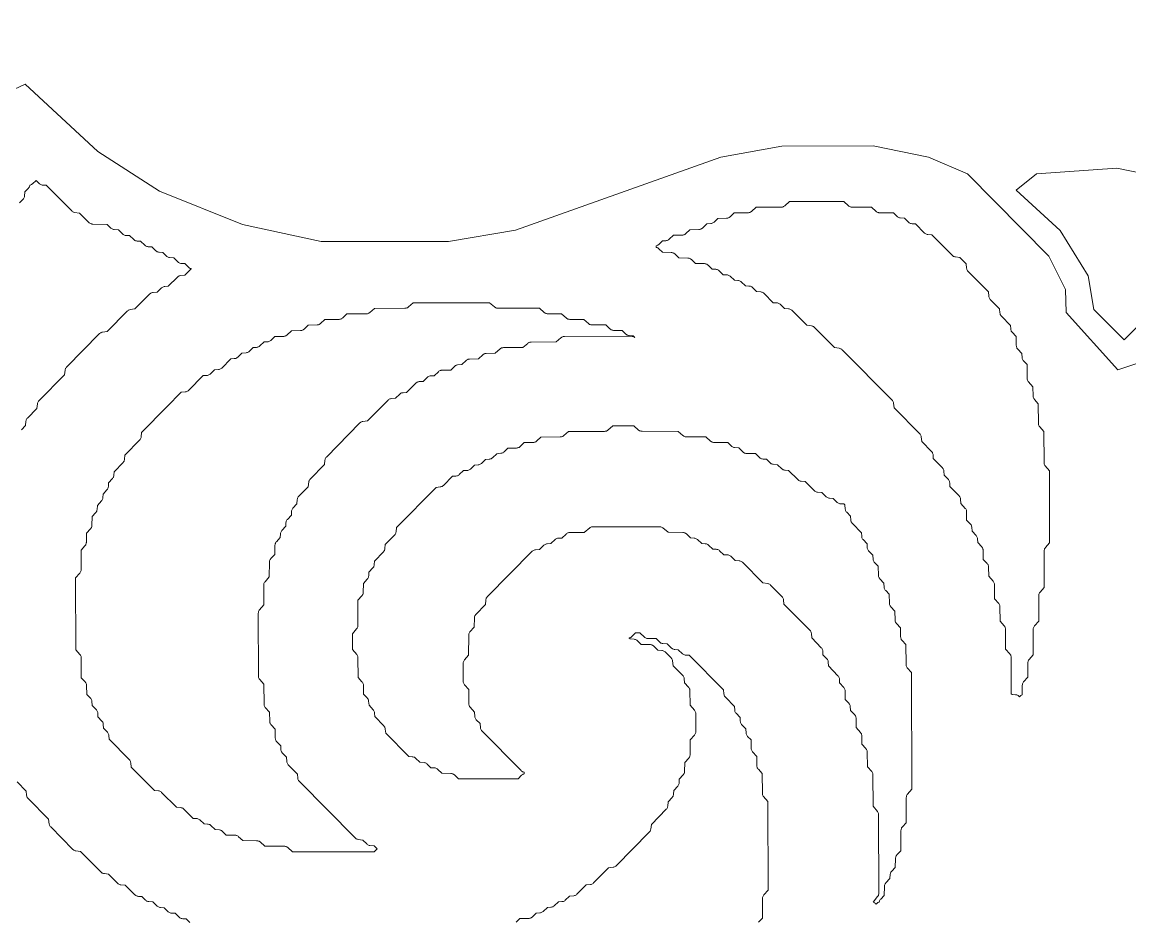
# Model space of a CAD drawing. Header units: inches. Extents: x 36 to 80.3, y 17.3 to 55.9.
# Drawn here: x 48.14 to 53.45, y 41.6 to 45.91 of the extents above; entities that cross this region are included whole.
import ezdxf

# ---------------------------------------------------------------- set-up
doc = ezdxf.new("R2010")
doc.units = ezdxf.units.IN
for name, color, linetype, lineweight in [('01_ORIGINAL_CAD', 7, 'CONTINUOUS', 20), ('02_APPROVED_PDF_OUTLINES', 7, 'CONTINUOUS', 15), ('04_APPROVED_PERIMETER', 7, 'CONTINUOUS', 15)]:
    doc.layers.add(name, color=color, linetype=linetype, lineweight=lineweight)

msp = doc.modelspace()

# ---------------------------------------------------------------- linework, layer by layer
at = {"layer": '01_ORIGINAL_CAD'}
msp.add_lwpolyline([(50.1404, 46.0145, -0.546754), (57.6505, 41.0455, 0.171391), (58.1845, 40.3509, 0.171391)], format="xyb", dxfattribs=at)
at = {"layer": '02_APPROVED_PDF_OUTLINES'}
for points in [[(48.1286, 45.0459), (48.146, 45.0637), (48.1482, 45.0664), (48.15, 45.0693), (48.1515, 45.0724), (48.1524, 45.0757), (48.153, 45.079), (48.1546, 45.0991), (48.1724, 45.1174), (48.1745, 45.1199), (48.1763, 45.1226), (48.1777, 45.1255), (48.1787, 45.1286), (48.1793, 45.1317), (48.1794, 45.1317), (48.1827, 45.1326), (48.1859, 45.134), (48.1888, 45.1358), (48.1915, 45.138), (48.2083, 45.154), (48.2251, 45.138), (48.2279, 45.1358), (48.2309, 45.1339), (48.2342, 45.1325), (48.2377, 45.1316), (48.2412, 45.1312), (48.2575, 45.1305), (48.3792, 45.0078), (48.3816, 45.0056), (48.3843, 45.0038), (48.3872, 45.0024), (48.3903, 45.0013), (48.3934, 45.0006), (48.4161, 44.9974), (48.4613, 44.9522), (48.4637, 44.9501), (48.4663, 44.9484), (48.4691, 44.9469), (48.472, 44.9459), (48.4751, 44.9452), (48.4782, 44.9449), (48.5501, 44.9427), (48.5676, 44.9254), (48.5702, 44.9231), (48.5731, 44.9212), (48.5763, 44.9198), (48.5796, 44.9188), (48.583, 44.9182), (48.603, 44.9164), (48.6238, 44.8968), (48.6265, 44.8945), (48.6296, 44.8927), (48.6329, 44.8913), (48.6363, 44.8904), (48.6399, 44.8899), (48.6566, 44.8892), (48.6769, 44.87), (48.6797, 44.8677), (48.6827, 44.8659), (48.686, 44.8645), (48.6895, 44.8636), (48.693, 44.8631), (48.7097, 44.8624), (48.73, 44.8432), (48.7328, 44.8409), (48.7359, 44.8391), (48.7391, 44.8377), (48.7426, 44.8368), (48.7461, 44.8363), (48.7629, 44.8356), (48.7832, 44.8164), (48.7859, 44.8141), (48.789, 44.8123), (48.7923, 44.8109), (48.7957, 44.81), (48.7993, 44.8095), (48.8157, 44.8088), (48.8333, 44.7914), (48.8359, 44.7891), (48.8388, 44.7872), (48.842, 44.7858), (48.8453, 44.7848), (48.8487, 44.7842), (48.8687, 44.7824), (48.8895, 44.7628), (48.8922, 44.7605), (48.8953, 44.7587), (48.8986, 44.7573), (48.902, 44.7564), (48.9056, 44.7559), (48.922, 44.7552), (48.9396, 44.7378), (48.942, 44.7356), (48.9448, 44.7338), (48.9477, 44.7324), (48.9508, 44.7313), (48.9522, 44.7311), (48.9522, 44.7307), (48.9216, 44.6997), (48.902, 44.6979), (48.8986, 44.6973), (48.8952, 44.6963), (48.8921, 44.6948), (48.8892, 44.6929), (48.8865, 44.6906), (48.8425, 44.6464), (48.8262, 44.6456), (48.8227, 44.6452), (48.8192, 44.6443), (48.8159, 44.6429), (48.8129, 44.641), (48.8101, 44.6388), (48.7894, 44.6191), (48.7695, 44.6173), (48.766, 44.6167), (48.7627, 44.6157), (48.7595, 44.6142), (48.7566, 44.6123), (48.7539, 44.61), (48.6825, 44.5379), (48.6598, 44.5346), (48.6566, 44.534), (48.6536, 44.5329), (48.6507, 44.5314), (48.648, 44.5296), (48.6456, 44.5274), (48.5499, 44.4304), (48.5273, 44.4272), (48.5241, 44.4265), (48.5211, 44.4254), (48.5182, 44.424), (48.5155, 44.4221), (48.5131, 44.42), (48.3541, 44.2588), (48.352, 44.2564), (48.3502, 44.2537), (48.3488, 44.2508), (48.3478, 44.2478), (48.3472, 44.2447), (48.344, 44.2217), (48.2217, 44.0977), (48.2196, 44.0953), (48.2178, 44.0926), (48.2164, 44.0897), (48.2154, 44.0867), (48.2147, 44.0835), (48.2116, 44.0605), (48.1669, 44.0148), (48.1646, 44.0122), (48.1628, 44.0092), (48.1613, 44.0061), (48.1603, 44.0028), (48.1598, 43.9994), (48.1581, 43.979), (48.1386, 43.958)], [(50.5106, 41.5987), (50.5279, 41.6159), (50.5705, 41.6169), (50.5736, 41.6171), (50.5766, 41.6178), (50.5795, 41.6188), (50.5822, 41.6201), (50.5848, 41.6218), (50.5872, 41.6238), (50.6074, 41.643), (50.6241, 41.6438), (50.6277, 41.6442), (50.6311, 41.6451), (50.6344, 41.6465), (50.6375, 41.6484), (50.6402, 41.6507), (50.6604, 41.6699), (50.6771, 41.6707), (50.6807, 41.6711), (50.6841, 41.672), (50.6874, 41.6734), (50.6905, 41.6753), (50.6932, 41.6775), (50.7135, 41.6968), (50.7302, 41.6975), (50.7337, 41.698), (50.7372, 41.6989), (50.7405, 41.7003), (50.7435, 41.7021), (50.7463, 41.7044), (50.767, 41.7241), (50.7869, 41.7259), (50.7904, 41.7265), (50.7937, 41.7275), (50.7969, 41.729), (50.7998, 41.7309), (50.8024, 41.7332), (50.8469, 41.7779), (50.8665, 41.7797), (50.8699, 41.7802), (50.8733, 41.7812), (50.8764, 41.7827), (50.8793, 41.7846), (50.882, 41.7869), (50.9534, 41.859), (50.9761, 41.8623), (50.9793, 41.863), (50.9823, 41.864), (50.9852, 41.8655), (50.9879, 41.8673), (50.9903, 41.8695), (51.1493, 42.0306), (51.1514, 42.0331), (51.1532, 42.0357), (51.1546, 42.0386), (51.1556, 42.0417), (51.1562, 42.0448), (51.1594, 42.0678), (51.2306, 42.1404), (51.2328, 42.143), (51.2347, 42.1459), (51.2361, 42.1491), (51.2371, 42.1524), (51.2377, 42.1558), (51.2394, 42.1762), (51.2589, 42.1972), (51.2611, 42.1999), (51.2629, 42.203), (51.2643, 42.2062), (51.2651, 42.2096), (51.2655, 42.2132), (51.2662, 42.2303), (51.2853, 42.2509), (51.2875, 42.2536), (51.2893, 42.2567), (51.2907, 42.2599), (51.2916, 42.2633), (51.292, 42.2669), (51.2927, 42.284), (51.3118, 42.3046), (51.3137, 42.3069), (51.3153, 42.3095), (51.3166, 42.3122), (51.3176, 42.3151), (51.3182, 42.3181), (51.3184, 42.3211), (51.3193, 42.3648), (51.3382, 42.3851), (51.3401, 42.3875), (51.3417, 42.3901), (51.343, 42.3928), (51.344, 42.3957), (51.3446, 42.3988), (51.3448, 42.4018), (51.3457, 42.4727), (51.3659, 42.4959), (51.368, 42.4988), (51.3697, 42.5019), (51.371, 42.5053), (51.3718, 42.5088), (51.372, 42.5123), (51.3718, 42.5987), (51.3716, 42.6022), (51.3708, 42.6057), (51.3695, 42.6091), (51.3678, 42.6122), (51.3657, 42.6151), (51.3454, 42.6383), (51.3442, 42.7092), (51.344, 42.7122), (51.3434, 42.7152), (51.3424, 42.7181), (51.3411, 42.7209), (51.3395, 42.7235), (51.3375, 42.7258), (51.3179, 42.7468), (51.3161, 42.7672), (51.3156, 42.7706), (51.3146, 42.7739), (51.3132, 42.777), (51.3113, 42.7799), (51.3091, 42.7825), (51.2641, 42.8282), (51.2609, 42.8512), (51.2602, 42.8544), (51.2592, 42.8575), (51.2577, 42.8604), (51.2559, 42.863), (51.2538, 42.8655), (51.2249, 42.8942), (51.2223, 42.8964), (51.2194, 42.8983), (51.2162, 42.8998), (51.2129, 42.9008), (51.2095, 42.9013), (51.1895, 42.9031), (51.1687, 42.9228), (51.1664, 42.9248), (51.1638, 42.9264), (51.161, 42.9278), (51.1581, 42.9288), (51.1551, 42.9294), (51.1521, 42.9296), (51.1094, 42.9305), (51.0921, 42.9478), (51.0894, 42.95), (51.0865, 42.9519), (51.0834, 42.9534), (51.0801, 42.9544), (51.0767, 42.9549), (51.0571, 42.9567), (51.0529, 42.9609), (51.0529, 42.9612), (51.0542, 42.9615), (51.0573, 42.9625), (51.0602, 42.964), (51.063, 42.9658), (51.0654, 42.9679), (51.0825, 42.985), (51.1032, 42.985), (51.126, 42.9647), (51.1284, 42.9629), (51.131, 42.9613), (51.1337, 42.9601), (51.1366, 42.9592), (51.1395, 42.9586), (51.1425, 42.9584), (51.1821, 42.9582), (51.1993, 42.9412), (51.2019, 42.9389), (51.2048, 42.937), (51.2079, 42.9356), (51.2112, 42.9346), (51.2147, 42.934), (51.2347, 42.9323), (51.2554, 42.9126), (51.2582, 42.9103), (51.2612, 42.9085), (51.2645, 42.9071), (51.268, 42.9062), (51.2715, 42.9058), (51.2883, 42.905), (51.3086, 42.8858), (51.3113, 42.8835), (51.3144, 42.8817), (51.3177, 42.8803), (51.3211, 42.8794), (51.3247, 42.879), (51.341, 42.8782), (51.5051, 42.7127), (51.5069, 42.6927), (51.5074, 42.6893), (51.5084, 42.686), (51.5099, 42.6829), (51.5117, 42.68), (51.514, 42.6774), (51.5579, 42.6327), (51.5587, 42.6159), (51.5591, 42.6124), (51.56, 42.609), (51.5614, 42.6057), (51.5632, 42.6027), (51.5654, 42.6), (51.5846, 42.5794), (51.5853, 42.5622), (51.5857, 42.5587), (51.5866, 42.5553), (51.588, 42.5521), (51.5898, 42.549), (51.592, 42.5463), (51.6116, 42.5253), (51.6134, 42.5049), (51.614, 42.5015), (51.6149, 42.4983), (51.6164, 42.4952), (51.6182, 42.4923), (51.6204, 42.4897), (51.6375, 42.4722), (51.6378, 42.4318), (51.6381, 42.4283), (51.6389, 42.4248), (51.6401, 42.4215), (51.6418, 42.4184), (51.644, 42.4155), (51.6643, 42.3923), (51.6654, 42.3481), (51.6656, 42.3451), (51.6662, 42.3421), (51.6672, 42.3393), (51.6685, 42.3365), (51.6701, 42.334), (51.6721, 42.3316), (51.6909, 42.3115), (51.6913, 42.2172), (51.6916, 42.2136), (51.6924, 42.2101), (51.6936, 42.2068), (51.6953, 42.2037), (51.6975, 42.2008), (51.7176, 42.1778), (51.7184, 41.7526), (51.6984, 41.7296), (51.6963, 41.7267), (51.6945, 41.7236), (51.6933, 41.7202), (51.6925, 41.7167), (51.6923, 41.7132), (51.6922, 41.6189), (51.6735, 41.5987)], [(48.1171, 42.2722), (48.1615, 42.2271), (48.1632, 42.2071), (48.1638, 42.2037), (48.1648, 42.2004), (48.1662, 42.1972), (48.1681, 42.1943), (48.1703, 42.1917), (48.2684, 42.0924), (48.2716, 42.0694), (48.2723, 42.0663), (48.2733, 42.0633), (48.2748, 42.0604), (48.2765, 42.0577), (48.2787, 42.0553), (48.385, 41.948), (48.3875, 41.9459), (48.3901, 41.9441), (48.393, 41.9426), (48.3961, 41.9415), (48.3992, 41.9409), (48.4219, 41.9376), (48.5203, 41.8388), (48.5229, 41.8365), (48.5258, 41.8346), (48.529, 41.8332), (48.5323, 41.8321), (48.5358, 41.8316), (48.5554, 41.8298), (48.6, 41.7852), (48.6027, 41.7829), (48.6056, 41.781), (48.6088, 41.7795), (48.6121, 41.7785), (48.6155, 41.778), (48.6353, 41.7762), (48.6826, 41.73), (48.6849, 41.728), (48.6874, 41.7263), (48.6901, 41.7249), (48.693, 41.7239), (48.696, 41.7232), (48.699, 41.7229), (48.7154, 41.7221), (48.733, 41.7047), (48.7356, 41.7024), (48.7385, 41.7005), (48.7417, 41.6991), (48.745, 41.6981), (48.7484, 41.6975), (48.7684, 41.6958), (48.7891, 41.6761), (48.7919, 41.6738), (48.795, 41.672), (48.7983, 41.6706), (48.8017, 41.6697), (48.8053, 41.6693), (48.822, 41.6685), (48.8423, 41.6493), (48.845, 41.647), (48.8481, 41.6452), (48.8514, 41.6438), (48.8548, 41.6429), (48.8584, 41.6425), (48.8751, 41.6417), (48.8954, 41.6225), (48.8982, 41.6202), (48.9012, 41.6184), (48.9045, 41.617), (48.908, 41.6161), (48.9115, 41.6157), (48.9279, 41.6149), (48.9456, 41.5975)]]:
    msp.add_lwpolyline(points, dxfattribs=at)
for points in [[(51.1821, 44.8401), (51.1834, 44.8404), (51.1865, 44.8414), (51.1894, 44.8429), (51.1921, 44.8447), (51.1946, 44.8468), (51.2121, 44.8643), (51.2285, 44.865), (51.232, 44.8655), (51.2355, 44.8664), (51.2388, 44.8678), (51.2418, 44.8696), (51.2446, 44.8719), (51.2646, 44.891), (51.3075, 44.8919), (51.3106, 44.8922), (51.3136, 44.8928), (51.3165, 44.8938), (51.3193, 44.8952), (51.3218, 44.8968), (51.3242, 44.8988), (51.3442, 44.9179), (51.3871, 44.9188), (51.3902, 44.9191), (51.3932, 44.9197), (51.3961, 44.9207), (51.3988, 44.9221), (51.4014, 44.9237), (51.4038, 44.9257), (51.4244, 44.9454), (51.4444, 44.9472), (51.4478, 44.9478), (51.4511, 44.9488), (51.4543, 44.9502), (51.4572, 44.9521), (51.4598, 44.9544), (51.4771, 44.9716), (51.5197, 44.9726), (51.5228, 44.9729), (51.5258, 44.9735), (51.5287, 44.9745), (51.5315, 44.9758), (51.534, 44.9775), (51.5364, 44.9795), (51.5562, 44.9983), (51.6225, 44.9987), (51.6256, 44.9988), (51.6285, 44.9994), (51.6314, 45.0003), (51.6341, 45.0016), (51.6367, 45.0031), (51.6391, 45.005), (51.6618, 45.0253), (51.7817, 45.0256), (51.7847, 45.0258), (51.7877, 45.0264), (51.7906, 45.0273), (51.7933, 45.0285), (51.7959, 45.0301), (51.7983, 45.0319), (51.821, 45.0522), (52.0814, 45.0524), (52.1042, 45.0322), (52.1066, 45.0303), (52.1092, 45.0287), (52.1119, 45.0275), (52.1148, 45.0266), (52.1178, 45.0261), (52.1208, 45.0259), (52.2142, 45.0257), (52.237, 45.0054), (52.2394, 45.0036), (52.242, 45.002), (52.2447, 45.0008), (52.2476, 44.9999), (52.2505, 44.9993), (52.2535, 44.9991), (52.3196, 44.9989), (52.3368, 44.9819), (52.3394, 44.9796), (52.3423, 44.9777), (52.3455, 44.9763), (52.3488, 44.9753), (52.3522, 44.9747), (52.3722, 44.973), (52.3929, 44.9533), (52.3957, 44.951), (52.3988, 44.9492), (52.4021, 44.9478), (52.4055, 44.9469), (52.4091, 44.9465), (52.4254, 44.9457), (52.4696, 44.9015), (52.4722, 44.8992), (52.4751, 44.8973), (52.4783, 44.8959), (52.4816, 44.8949), (52.4851, 44.8943), (52.5047, 44.8926), (52.6025, 44.7943), (52.6051, 44.792), (52.608, 44.7901), (52.6112, 44.7886), (52.6145, 44.7876), (52.618, 44.787), (52.6376, 44.7853), (52.6692, 44.7534), (52.671, 44.7334), (52.6715, 44.73), (52.6725, 44.7267), (52.674, 44.7236), (52.6758, 44.7207), (52.6781, 44.7181), (52.7756, 44.6193), (52.7774, 44.5993), (52.7779, 44.5959), (52.7789, 44.5926), (52.7804, 44.5895), (52.7822, 44.5866), (52.7845, 44.584), (52.8289, 44.5389), (52.8306, 44.5188), (52.8312, 44.5154), (52.8322, 44.5121), (52.8336, 44.509), (52.8355, 44.5061), (52.8377, 44.5035), (52.8817, 44.4588), (52.8824, 44.442), (52.8828, 44.4385), (52.8837, 44.4351), (52.8851, 44.4318), (52.8869, 44.4288), (52.8891, 44.4261), (52.9081, 44.4057), (52.9091, 44.3621), (52.9094, 44.359), (52.91, 44.3561), (52.911, 44.3532), (52.9123, 44.3505), (52.9139, 44.3479), (52.9158, 44.3456), (52.9354, 44.3246), (52.9372, 44.3042), (52.9377, 44.3008), (52.9387, 44.2975), (52.9402, 44.2944), (52.942, 44.2915), (52.9442, 44.2889), (52.9613, 44.2715), (52.9617, 44.2043), (52.9619, 44.2007), (52.9627, 44.1973), (52.964, 44.1939), (52.9657, 44.1908), (52.9678, 44.188), (52.9882, 44.1647), (52.9892, 44.1206), (52.9895, 44.1175), (52.9901, 44.1146), (52.991, 44.1117), (52.9924, 44.109), (52.994, 44.1064), (52.9959, 44.1041), (53.0147, 44.0839), (53.0151, 43.9896), (53.0154, 43.9861), (53.0162, 43.9826), (53.0175, 43.9792), (53.0192, 43.9761), (53.0213, 43.9733), (53.0415, 43.9502), (53.0421, 43.8018), (53.0423, 43.7982), (53.0431, 43.7947), (53.0444, 43.7914), (53.0461, 43.7883), (53.0482, 43.7854), (53.0684, 43.7624), (53.069, 43.4177), (53.049, 43.3947), (53.0468, 43.3918), (53.0451, 43.3887), (53.0439, 43.3853), (53.0431, 43.3818), (53.0429, 43.3782), (53.0429, 43.203), (53.0229, 43.1799), (53.0207, 43.1771), (53.019, 43.1739), (53.0177, 43.1706), (53.017, 43.1671), (53.0167, 43.1635), (53.0167, 43.0419), (52.9966, 43.0189), (52.9945, 43.016), (52.9928, 43.0129), (52.9915, 43.0095), (52.9907, 43.006), (52.9905, 43.0025), (52.9905, 42.8809), (52.9704, 42.8578), (52.9682, 42.8549), (52.9665, 42.8518), (52.9653, 42.8485), (52.9645, 42.845), (52.9642, 42.8414), (52.9641, 42.7735), (52.944, 42.7504), (52.9419, 42.7476), (52.9402, 42.7444), (52.9389, 42.7411), (52.9382, 42.7376), (52.9379, 42.7341), (52.9378, 42.6882), (52.9371, 42.688), (52.9339, 42.6866), (52.931, 42.6849), (52.9284, 42.6827), (52.9247, 42.6792), (52.9209, 42.6827), (52.9182, 42.6849), (52.9152, 42.6867), (52.9119, 42.6881), (52.9085, 42.689), (52.905, 42.6894), (52.8887, 42.6901), (52.885, 42.6939), (52.8844, 42.8682), (52.8841, 42.8718), (52.8833, 42.8753), (52.8821, 42.8786), (52.8803, 42.8818), (52.8782, 42.8846), (52.858, 42.9077), (52.8576, 43.0025), (52.8573, 43.006), (52.8565, 43.0095), (52.8553, 43.0128), (52.8535, 43.016), (52.8514, 43.0188), (52.8312, 43.0419), (52.8308, 43.1098), (52.8305, 43.1134), (52.8298, 43.1169), (52.8285, 43.1202), (52.8268, 43.1233), (52.8246, 43.1261), (52.8044, 43.1492), (52.8041, 43.2172), (52.8038, 43.2207), (52.803, 43.2242), (52.8018, 43.2275), (52.8, 43.2306), (52.7979, 43.2335), (52.7775, 43.2567), (52.7765, 43.3009), (52.7763, 43.3039), (52.7756, 43.3069), (52.7747, 43.3098), (52.7734, 43.3125), (52.7717, 43.315), (52.7698, 43.3174), (52.7508, 43.3377), (52.7498, 43.3814), (52.7496, 43.3844), (52.7489, 43.3874), (52.748, 43.3903), (52.7467, 43.393), (52.745, 43.3955), (52.7431, 43.3979), (52.7239, 43.4184), (52.7232, 43.4356), (52.7227, 43.4391), (52.7219, 43.4425), (52.7205, 43.4458), (52.7187, 43.4488), (52.7165, 43.4515), (52.6969, 43.4725), (52.6951, 43.4929), (52.6945, 43.4963), (52.6935, 43.4996), (52.6921, 43.5027), (52.6903, 43.5056), (52.6881, 43.5082), (52.671, 43.5257), (52.6707, 43.566), (52.6704, 43.5696), (52.6696, 43.573), (52.6684, 43.5764), (52.6666, 43.5795), (52.6645, 43.5823), (52.6436, 43.6062), (52.6417, 43.6271), (52.6412, 43.6305), (52.6402, 43.6338), (52.6387, 43.6369), (52.6369, 43.6398), (52.6346, 43.6424), (52.5907, 43.6871), (52.5899, 43.7039), (52.5895, 43.7074), (52.5886, 43.7108), (52.5873, 43.7141), (52.5854, 43.7171), (52.5832, 43.7198), (52.5636, 43.7408), (52.5618, 43.7612), (52.5613, 43.7646), (52.5603, 43.7679), (52.5589, 43.771), (52.557, 43.7739), (52.5547, 43.7765), (52.5108, 43.8212), (52.51, 43.838), (52.5097, 43.841), (52.509, 43.8439), (52.508, 43.8468), (52.5067, 43.8495), (52.505, 43.852), (52.5031, 43.8543), (52.4566, 43.9025), (52.4534, 43.9257), (52.4527, 43.9289), (52.4517, 43.9319), (52.4502, 43.9348), (52.4485, 43.9374), (52.4464, 43.9398), (52.3236, 44.0637), (52.3203, 44.0867), (52.3197, 44.0898), (52.3186, 44.0928), (52.3172, 44.0957), (52.3154, 44.0984), (52.3133, 44.1008), (52.074, 44.3422), (52.0715, 44.3443), (52.0689, 44.3461), (52.066, 44.3476), (52.0629, 44.3486), (52.0598, 44.3493), (52.0371, 44.3525), (51.941, 44.4494), (51.9386, 44.4516), (51.9359, 44.4534), (51.933, 44.4548), (51.93, 44.4559), (51.9268, 44.4566), (51.9041, 44.4598), (51.8324, 44.5318), (51.8298, 44.5341), (51.8268, 44.536), (51.8237, 44.5375), (51.8203, 44.5385), (51.8169, 44.539), (51.7969, 44.5408), (51.7761, 44.5605), (51.7734, 44.5628), (51.7703, 44.5646), (51.767, 44.566), (51.7636, 44.5669), (51.76, 44.5673), (51.7437, 44.568), (51.6995, 44.6122), (51.6969, 44.6145), (51.6939, 44.6164), (51.6908, 44.6179), (51.6874, 44.6189), (51.684, 44.6195), (51.664, 44.6212), (51.6433, 44.6409), (51.6405, 44.6432), (51.6374, 44.645), (51.6341, 44.6464), (51.6307, 44.6473), (51.6271, 44.6477), (51.6104, 44.6485), (51.5901, 44.6677), (51.5874, 44.67), (51.5843, 44.6718), (51.581, 44.6732), (51.5776, 44.6741), (51.574, 44.6745), (51.5573, 44.6753), (51.537, 44.6945), (51.5342, 44.6968), (51.5312, 44.6986), (51.5279, 44.7), (51.5244, 44.7009), (51.5209, 44.7013), (51.5041, 44.7021), (51.4838, 44.7213), (51.4811, 44.7236), (51.478, 44.7254), (51.4747, 44.7268), (51.4713, 44.7277), (51.4677, 44.7281), (51.451, 44.7289), (51.4307, 44.7481), (51.4283, 44.7501), (51.4258, 44.7518), (51.423, 44.7531), (51.4201, 44.7541), (51.4171, 44.7547), (51.414, 44.755), (51.3711, 44.7559), (51.351, 44.7749), (51.3487, 44.7769), (51.3461, 44.7785), (51.3433, 44.7799), (51.3404, 44.7809), (51.3374, 44.7815), (51.3343, 44.7817), (51.2914, 44.7827), (51.2713, 44.8017), (51.269, 44.8036), (51.2664, 44.8053), (51.2636, 44.8067), (51.2607, 44.8076), (51.2577, 44.8083), (51.2547, 44.8085), (51.212, 44.8094), (51.1947, 44.8267), (51.1922, 44.8288), (51.1895, 44.8306), (51.1865, 44.832), (51.1834, 44.8331), (51.1821, 44.8333)], [(49.8441, 41.9504), (49.8304, 41.9367), (49.438, 41.9364), (49.4152, 41.9567), (49.4128, 41.9585), (49.4103, 41.9601), (49.4075, 41.9613), (49.4046, 41.9622), (49.4017, 41.9628), (49.3987, 41.963), (49.3053, 41.9631), (49.2824, 41.9834), (49.2801, 41.9853), (49.2775, 41.9868), (49.2747, 41.9881), (49.2719, 41.989), (49.2689, 41.9895), (49.2659, 41.9897), (49.1995, 41.9899), (49.1796, 42.0087), (49.1773, 42.0107), (49.1747, 42.0124), (49.1719, 42.0137), (49.169, 42.0147), (49.166, 42.0153), (49.163, 42.0156), (49.1203, 42.0165), (49.103, 42.0337), (49.1003, 42.036), (49.0974, 42.0379), (49.0943, 42.0393), (49.091, 42.0403), (49.0876, 42.0409), (49.0676, 42.0426), (49.0468, 42.0623), (49.0441, 42.0646), (49.041, 42.0664), (49.0377, 42.0678), (49.0343, 42.0687), (49.0307, 42.0691), (49.014, 42.0699), (48.9937, 42.0891), (48.9909, 42.0914), (48.9879, 42.0932), (48.9846, 42.0946), (48.9811, 42.0955), (48.9776, 42.0959), (48.9612, 42.0967), (48.917, 42.1409), (48.9144, 42.1432), (48.9115, 42.1451), (48.9083, 42.1465), (48.905, 42.1475), (48.9016, 42.1481), (48.882, 42.1498), (48.8107, 42.2213), (48.8081, 42.2236), (48.8052, 42.2255), (48.802, 42.227), (48.7987, 42.228), (48.7952, 42.2285), (48.7757, 42.2303), (48.6642, 42.3426), (48.6625, 42.3626), (48.6619, 42.366), (48.6609, 42.3693), (48.6595, 42.3724), (48.6576, 42.3754), (48.6554, 42.378), (48.5582, 42.4763), (48.5575, 42.4931), (48.5571, 42.4966), (48.5562, 42.5), (48.5548, 42.5032), (48.553, 42.5063), (48.5508, 42.509), (48.5316, 42.5296), (48.5308, 42.5467), (48.5304, 42.5502), (48.5295, 42.5536), (48.5282, 42.5569), (48.5264, 42.5599), (48.5241, 42.5627), (48.505, 42.5832), (48.5042, 42.6004), (48.5038, 42.6039), (48.5029, 42.6073), (48.5015, 42.6106), (48.4997, 42.6136), (48.4975, 42.6163), (48.4779, 42.6373), (48.4761, 42.6577), (48.4756, 42.6611), (48.4746, 42.6644), (48.4731, 42.6675), (48.4713, 42.6704), (48.4691, 42.673), (48.4519, 42.6906), (48.4509, 42.734), (48.4506, 42.737), (48.45, 42.74), (48.449, 42.7429), (48.4477, 42.7456), (48.4461, 42.7482), (48.4441, 42.7505), (48.4254, 42.7706), (48.4249, 42.8649), (48.4246, 42.8685), (48.4239, 42.872), (48.4226, 42.8753), (48.4209, 42.8784), (48.4187, 42.8813), (48.3986, 42.9043), (48.3979, 43.249), (48.418, 43.272), (48.4201, 43.2749), (48.4218, 43.278), (48.4231, 43.2814), (48.4239, 43.2849), (48.4241, 43.2884), (48.4242, 43.3827), (48.4429, 43.4029), (48.4448, 43.4052), (48.4464, 43.4078), (48.4477, 43.4105), (48.4487, 43.4134), (48.4493, 43.4164), (48.4496, 43.4194), (48.4504, 43.4631), (48.4693, 43.4834), (48.4712, 43.4857), (48.4728, 43.4883), (48.4741, 43.491), (48.4751, 43.4939), (48.4757, 43.4969), (48.4759, 43.4999), (48.4768, 43.5433), (48.4939, 43.561), (48.4961, 43.5636), (48.498, 43.5665), (48.4994, 43.5696), (48.5004, 43.5729), (48.5009, 43.5763), (48.5026, 43.5966), (48.5221, 43.6176), (48.5243, 43.6204), (48.5261, 43.6234), (48.5275, 43.6267), (48.5284, 43.6301), (48.5288, 43.6336), (48.5295, 43.6508), (48.5485, 43.6713), (48.5508, 43.6741), (48.5526, 43.6771), (48.5539, 43.6804), (48.5548, 43.6838), (48.5552, 43.6873), (48.5559, 43.7045), (48.575, 43.725), (48.5772, 43.7278), (48.579, 43.7308), (48.5804, 43.7341), (48.5813, 43.7375), (48.5816, 43.741), (48.5823, 43.7578), (48.6261, 43.8025), (48.6283, 43.8052), (48.6302, 43.8081), (48.6316, 43.8112), (48.6326, 43.8145), (48.6332, 43.8179), (48.6348, 43.8379), (48.7055, 43.9099), (48.7078, 43.9126), (48.7096, 43.9155), (48.7111, 43.9186), (48.7121, 43.9219), (48.7126, 43.9253), (48.7143, 43.9453), (48.836, 44.0688), (48.9047, 44.1384), (48.9242, 44.1401), (48.9277, 44.1407), (48.931, 44.1417), (48.9342, 44.1432), (48.9371, 44.1451), (48.9397, 44.1474), (49.0102, 44.2185), (49.0265, 44.2192), (49.0301, 44.2197), (49.0335, 44.2206), (49.0368, 44.222), (49.0399, 44.2238), (49.0426, 44.2261), (49.0633, 44.2458), (49.0833, 44.2476), (49.0867, 44.2482), (49.0901, 44.2492), (49.0932, 44.2507), (49.0962, 44.2526), (49.0988, 44.2549), (49.1428, 44.2991), (49.1591, 44.2999), (49.1627, 44.3003), (49.1661, 44.3012), (49.1694, 44.3026), (49.1725, 44.3045), (49.1752, 44.3067), (49.1959, 44.3264), (49.2159, 44.3282), (49.2193, 44.3288), (49.2226, 44.3298), (49.2257, 44.3313), (49.2286, 44.3331), (49.2313, 44.3354), (49.2488, 44.3529), (49.2652, 44.3536), (49.2687, 44.354), (49.2722, 44.355), (49.2755, 44.3564), (49.2785, 44.3582), (49.2813, 44.3605), (49.3015, 44.3797), (49.3182, 44.3805), (49.3218, 44.3809), (49.3252, 44.3818), (49.3285, 44.3832), (49.3316, 44.3851), (49.3343, 44.3874), (49.3541, 44.4062), (49.394, 44.4065), (49.397, 44.4067), (49.3999, 44.4073), (49.4028, 44.4082), (49.4055, 44.4094), (49.4081, 44.411), (49.4105, 44.4128), (49.4334, 44.4333), (49.4768, 44.4343), (49.4799, 44.4345), (49.4829, 44.4352), (49.4858, 44.4362), (49.4886, 44.4375), (49.4911, 44.4392), (49.4935, 44.4412), (49.5135, 44.4602), (49.5564, 44.4612), (49.5595, 44.4614), (49.5625, 44.4621), (49.5654, 44.4631), (49.5681, 44.4644), (49.5707, 44.4661), (49.5731, 44.4681), (49.593, 44.487), (49.6623, 44.4881), (49.6654, 44.4883), (49.6685, 44.489), (49.6714, 44.4899), (49.6742, 44.4913), (49.6768, 44.493), (49.6792, 44.495), (49.699, 44.5138), (49.7919, 44.5142), (49.7949, 44.5144), (49.7979, 44.5149), (49.8007, 44.5158), (49.8035, 44.5171), (49.8061, 44.5186), (49.8084, 44.5205), (49.8312, 44.5408), (49.9776, 44.5411), (49.9806, 44.5413), (49.9836, 44.5419), (49.9865, 44.5428), (49.9892, 44.544), (49.9918, 44.5456), (49.9942, 44.5475), (50.0169, 44.5677), (50.3835, 44.568), (50.4063, 44.5478), (50.4087, 44.5459), (50.4113, 44.5443), (50.414, 44.5431), (50.4169, 44.5422), (50.4199, 44.5417), (50.4229, 44.5415), (50.6225, 44.5413), (50.6453, 44.5211), (50.6476, 44.5192), (50.6502, 44.5177), (50.653, 44.5165), (50.6558, 44.5156), (50.6588, 44.515), (50.6618, 44.5148), (50.7287, 44.5146), (50.7515, 44.4943), (50.7539, 44.4925), (50.7564, 44.4909), (50.7592, 44.4897), (50.7621, 44.4888), (50.765, 44.4882), (50.768, 44.4881), (50.8349, 44.4878), (50.8577, 44.4676), (50.8601, 44.4657), (50.8627, 44.4642), (50.8654, 44.4629), (50.8683, 44.462), (50.8712, 44.4615), (50.8742, 44.4613), (50.9406, 44.4611), (50.9605, 44.4422), (50.9629, 44.4403), (50.9655, 44.4386), (50.9682, 44.4373), (50.9711, 44.4363), (50.9741, 44.4357), (50.9772, 44.4354), (51.0198, 44.4345), (51.0372, 44.4173), (51.0398, 44.415), (51.0427, 44.4131), (51.0459, 44.4117), (51.0492, 44.4107), (51.0526, 44.4101), (51.0723, 44.4084), (51.0803, 44.4004), (51.0786, 44.4017), (51.0758, 44.4036), (51.0729, 44.405), (51.0698, 44.4061), (51.0666, 44.4067), (51.0633, 44.4069), (50.7418, 44.4064), (50.7388, 44.4062), (50.7358, 44.4057), (50.7329, 44.4048), (50.7302, 44.4035), (50.7276, 44.4019), (50.7252, 44.4001), (50.7025, 44.3798), (50.5825, 44.3794), (50.5795, 44.3793), (50.5766, 44.3787), (50.5737, 44.3778), (50.5709, 44.3765), (50.5684, 44.375), (50.566, 44.3731), (50.5432, 44.3528), (50.4499, 44.3525), (50.4468, 44.3523), (50.4439, 44.3518), (50.441, 44.3509), (50.4383, 44.3496), (50.4357, 44.348), (50.4333, 44.3462), (50.4104, 44.3257), (50.367, 44.3247), (50.3639, 44.3245), (50.3609, 44.3238), (50.358, 44.3228), (50.3552, 44.3215), (50.3526, 44.3198), (50.3503, 44.3178), (50.3303, 44.2988), (50.2874, 44.2978), (50.2843, 44.2976), (50.2813, 44.2969), (50.2784, 44.2959), (50.2756, 44.2946), (50.2731, 44.2929), (50.2707, 44.2909), (50.25, 44.2713), (50.2301, 44.2694), (50.2266, 44.2689), (50.2233, 44.2679), (50.2202, 44.2664), (50.2173, 44.2645), (50.2147, 44.2623), (50.1974, 44.245), (50.1548, 44.2441), (50.1517, 44.2438), (50.1487, 44.2432), (50.1458, 44.2422), (50.143, 44.2408), (50.1404, 44.2391), (50.1381, 44.2372), (50.1179, 44.2179), (50.1012, 44.2172), (50.0976, 44.2167), (50.0942, 44.2158), (50.0909, 44.2144), (50.0878, 44.2126), (50.085, 44.2103), (50.0648, 44.191), (50.0481, 44.1903), (50.0451, 44.19), (50.0421, 44.1893), (50.0393, 44.1882), (50.0366, 44.1868), (50.034, 44.1851), (50.0317, 44.1831), (49.9851, 44.1373), (49.9686, 44.1365), (49.965, 44.1361), (49.9616, 44.1352), (49.9583, 44.1338), (49.9552, 44.1319), (49.9525, 44.1297), (49.9318, 44.11), (49.9118, 44.1082), (49.9084, 44.1076), (49.905, 44.1066), (49.9019, 44.1051), (49.8989, 44.1032), (49.8963, 44.1009), (49.7984, 44.0019), (49.7757, 43.9987), (49.7725, 43.998), (49.7695, 43.9969), (49.7666, 43.9954), (49.7639, 43.9936), (49.7615, 43.9915), (49.6007, 43.828), (49.5984, 43.8254), (49.5965, 43.8225), (49.5951, 43.8193), (49.5941, 43.816), (49.5936, 43.8126), (49.5919, 43.7926), (49.5231, 43.7229), (49.521, 43.7205), (49.5192, 43.7178), (49.5178, 43.7149), (49.5168, 43.7119), (49.5161, 43.7087), (49.513, 43.6857), (49.4682, 43.64), (49.466, 43.6374), (49.4642, 43.6345), (49.4627, 43.6313), (49.4617, 43.628), (49.4612, 43.6246), (49.4595, 43.6042), (49.44, 43.5832), (49.4378, 43.5805), (49.436, 43.5774), (49.4346, 43.5742), (49.4337, 43.5708), (49.4333, 43.5672), (49.4326, 43.5501), (49.4135, 43.5295), (49.4113, 43.5268), (49.4095, 43.5237), (49.4082, 43.5205), (49.4073, 43.5171), (49.4069, 43.5135), (49.4062, 43.4964), (49.3871, 43.4758), (49.3849, 43.4731), (49.3831, 43.47), (49.3817, 43.4668), (49.3808, 43.4634), (49.3804, 43.4598), (49.3797, 43.4427), (49.3607, 43.4221), (49.3587, 43.4198), (49.3571, 43.4172), (49.3558, 43.4145), (49.3548, 43.4116), (49.3542, 43.4086), (49.354, 43.4056), (49.3531, 43.3619), (49.3343, 43.3416), (49.3323, 43.3392), (49.3307, 43.3366), (49.3294, 43.3339), (49.3284, 43.331), (49.3278, 43.3279), (49.3276, 43.3249), (49.3267, 43.254), (49.3066, 43.2308), (49.3044, 43.228), (49.3027, 43.2248), (49.3014, 43.2215), (49.3007, 43.218), (49.3004, 43.2144), (49.3003, 43.1197), (49.2803, 43.0966), (49.2781, 43.0937), (49.2764, 43.0906), (49.2751, 43.0872), (49.2744, 43.0837), (49.2741, 43.0801), (49.2747, 42.7791), (49.275, 42.7755), (49.2757, 42.772), (49.277, 42.7687), (49.2787, 42.7655), (49.2809, 42.7627), (49.3011, 42.7396), (49.3015, 42.6448), (49.3018, 42.6413), (49.3025, 42.6378), (49.3038, 42.6345), (49.3055, 42.6313), (49.3077, 42.6285), (49.328, 42.6052), (49.329, 42.5611), (49.3293, 42.5581), (49.3299, 42.5551), (49.3309, 42.5522), (49.3322, 42.5495), (49.3338, 42.5469), (49.3358, 42.5446), (49.3547, 42.5243), (49.3557, 42.4806), (49.356, 42.4776), (49.3566, 42.4746), (49.3576, 42.4717), (49.3589, 42.469), (49.3605, 42.4664), (49.3625, 42.4641), (49.3816, 42.4436), (49.3824, 42.4264), (49.3828, 42.4229), (49.3837, 42.4195), (49.3851, 42.4162), (49.3869, 42.4132), (49.3891, 42.4104), (49.4087, 42.3894), (49.4105, 42.3691), (49.411, 42.3657), (49.412, 42.3624), (49.4135, 42.3592), (49.4153, 42.3563), (49.4176, 42.3537), (49.462, 42.3086), (49.4637, 42.2886), (49.4643, 42.2852), (49.4653, 42.2819), (49.4667, 42.2787), (49.4686, 42.2758), (49.4709, 42.2732), (49.7387, 42.0027), (49.7411, 42.0006), (49.7438, 41.9988), (49.7467, 41.9973), (49.7497, 41.9962), (49.7529, 41.9956), (49.7757, 41.9923), (49.7943, 41.9739), (49.7969, 41.9716), (49.7998, 41.9697), (49.8029, 41.9683), (49.8062, 41.9673), (49.8097, 41.9667), (49.8293, 41.965)], [(50.5494, 42.3099), (50.5481, 42.3096), (50.545, 42.3086), (50.5421, 42.3071), (50.5394, 42.3053), (50.5369, 42.3032), (50.5199, 42.2862), (50.2341, 42.286), (50.2143, 42.3048), (50.212, 42.3067), (50.2094, 42.3084), (50.2066, 42.3097), (50.2037, 42.3107), (50.2007, 42.3113), (50.1976, 42.3116), (50.1547, 42.3125), (50.1346, 42.3315), (50.1319, 42.3338), (50.1288, 42.3356), (50.1255, 42.337), (50.1221, 42.338), (50.1185, 42.3384), (50.1021, 42.3391), (50.0845, 42.3565), (50.0819, 42.3588), (50.079, 42.3607), (50.0758, 42.3621), (50.0725, 42.3631), (50.0691, 42.3637), (50.0491, 42.3655), (50.0283, 42.3851), (50.0256, 42.3874), (50.0225, 42.3892), (50.0192, 42.3906), (50.0158, 42.3916), (50.0122, 42.392), (49.9959, 42.3927), (49.885, 42.5046), (49.8832, 42.5246), (49.8827, 42.528), (49.8817, 42.5313), (49.8802, 42.5344), (49.8784, 42.5373), (49.8761, 42.5399), (49.8322, 42.5846), (49.8314, 42.6014), (49.831, 42.6049), (49.8301, 42.6083), (49.8287, 42.6116), (49.8269, 42.6146), (49.8247, 42.6173), (49.8051, 42.6383), (49.8033, 42.6587), (49.8028, 42.6621), (49.8018, 42.6654), (49.8004, 42.6685), (49.7985, 42.6714), (49.7963, 42.674), (49.7791, 42.6916), (49.7781, 42.735), (49.7778, 42.738), (49.7772, 42.741), (49.7762, 42.7439), (49.7749, 42.7466), (49.7733, 42.7491), (49.7714, 42.7515), (49.7526, 42.7716), (49.7521, 42.8659), (49.7519, 42.8695), (49.7511, 42.873), (49.7498, 42.8763), (49.7481, 42.8794), (49.7459, 42.8823), (49.7258, 42.9053), (49.7257, 42.9816), (49.7457, 43.0046), (49.7478, 43.0075), (49.7496, 43.0106), (49.7508, 43.014), (49.7516, 43.0175), (49.7518, 43.021), (49.7519, 43.1422), (49.7706, 43.1623), (49.7725, 43.1646), (49.7741, 43.1672), (49.7754, 43.1699), (49.7764, 43.1728), (49.777, 43.1758), (49.7772, 43.1788), (49.7781, 43.2225), (49.7969, 43.2428), (49.7992, 43.2456), (49.801, 43.2486), (49.8023, 43.2519), (49.8032, 43.2553), (49.8036, 43.2588), (49.8043, 43.276), (49.8234, 43.2965), (49.8256, 43.2993), (49.8274, 43.3023), (49.8288, 43.3056), (49.8297, 43.309), (49.83, 43.3125), (49.8307, 43.3293), (49.8745, 43.374), (49.8767, 43.3767), (49.8786, 43.3796), (49.88, 43.3827), (49.881, 43.386), (49.8816, 43.3894), (49.8832, 43.4094), (49.9274, 43.4546), (49.9297, 43.4572), (49.9315, 43.4601), (49.933, 43.4633), (49.934, 43.4666), (49.9345, 43.47), (49.9362, 43.4899), (50.1266, 43.683), (50.1461, 43.6848), (50.1496, 43.6853), (50.1529, 43.6863), (50.1561, 43.6878), (50.159, 43.6897), (50.1616, 43.692), (50.2056, 43.7363), (50.2219, 43.737), (50.2255, 43.7374), (50.229, 43.7383), (50.2322, 43.7398), (50.2353, 43.7416), (50.2381, 43.7439), (50.2583, 43.7631), (50.275, 43.7639), (50.2785, 43.7643), (50.282, 43.7652), (50.2853, 43.7666), (50.2883, 43.7685), (50.2911, 43.7708), (50.3113, 43.79), (50.328, 43.7908), (50.3316, 43.7912), (50.335, 43.7921), (50.3383, 43.7935), (50.3414, 43.7954), (50.3441, 43.7976), (50.3643, 43.8169), (50.3811, 43.8177), (50.3846, 43.8181), (50.3881, 43.819), (50.3914, 43.8204), (50.3944, 43.8222), (50.3972, 43.8245), (50.4178, 43.8442), (50.4378, 43.846), (50.4412, 43.8466), (50.4446, 43.8476), (50.4477, 43.849), (50.4506, 43.8509), (50.4532, 43.8532), (50.4705, 43.8704), (50.5131, 43.8714), (50.5162, 43.8717), (50.5192, 43.8723), (50.5221, 43.8733), (50.5249, 43.8746), (50.5274, 43.8763), (50.5298, 43.8783), (50.5498, 43.8973), (50.5927, 43.8983), (50.5958, 43.8986), (50.5988, 43.8992), (50.6017, 43.9002), (50.6044, 43.9015), (50.607, 43.9032), (50.6094, 43.9052), (50.6292, 43.924), (50.7221, 43.9244), (50.7251, 43.9246), (50.728, 43.9251), (50.7309, 43.926), (50.7337, 43.9273), (50.7362, 43.9288), (50.7386, 43.9307), (50.7613, 43.951), (50.9343, 43.9514), (50.9373, 43.9516), (50.9403, 43.9521), (50.9432, 43.953), (50.946, 43.9543), (50.9485, 43.9558), (50.9509, 43.9577), (50.9736, 43.978), (51.0748, 43.978), (51.0976, 43.9578), (51.1, 43.9559), (51.1026, 43.9544), (51.1053, 43.9531), (51.1082, 43.9522), (51.1112, 43.9517), (51.1142, 43.9515), (51.2872, 43.9514), (51.31, 43.9311), (51.3124, 43.9293), (51.315, 43.9277), (51.3177, 43.9265), (51.3206, 43.9256), (51.3235, 43.925), (51.3265, 43.9248), (51.42, 43.9246), (51.4428, 43.9044), (51.4451, 43.9025), (51.4477, 43.901), (51.4505, 43.8997), (51.4533, 43.8988), (51.4563, 43.8983), (51.4593, 43.8981), (51.5254, 43.8979), (51.5426, 43.8808), (51.5452, 43.8786), (51.5481, 43.8767), (51.5512, 43.8752), (51.5545, 43.8742), (51.558, 43.8737), (51.578, 43.8719), (51.5987, 43.8522), (51.6011, 43.8503), (51.6036, 43.8486), (51.6064, 43.8473), (51.6093, 43.8463), (51.6123, 43.8456), (51.6154, 43.8454), (51.6583, 43.8445), (51.6784, 43.8255), (51.6812, 43.8232), (51.6842, 43.8213), (51.6875, 43.82), (51.691, 43.819), (51.6945, 43.8186), (51.7109, 43.8179), (51.7285, 43.8005), (51.7311, 43.7982), (51.7341, 43.7963), (51.7372, 43.7949), (51.7405, 43.7938), (51.7439, 43.7933), (51.7639, 43.7915), (51.7847, 43.7719), (51.7874, 43.7696), (51.7905, 43.7677), (51.7938, 43.7664), (51.7972, 43.7654), (51.8008, 43.765), (51.8171, 43.7643), (51.8613, 43.7201), (51.8639, 43.7178), (51.8669, 43.7159), (51.87, 43.7145), (51.8734, 43.7134), (51.8768, 43.7129), (51.8964, 43.7111), (51.9411, 43.6665), (51.9437, 43.6642), (51.9466, 43.6623), (51.9498, 43.6608), (51.9531, 43.6598), (51.9565, 43.6593), (51.9765, 43.6575), (51.9973, 43.6378), (52, 43.6356), (52.0031, 43.6337), (52.0064, 43.6323), (52.0098, 43.6314), (52.0134, 43.631), (52.0301, 43.6303), (52.0504, 43.611), (52.0532, 43.6088), (52.0562, 43.6069), (52.0595, 43.6055), (52.063, 43.6046), (52.0665, 43.6042), (52.0828, 43.6035), (52.0874, 43.5988), (52.0892, 43.5789), (52.0897, 43.5755), (52.0907, 43.5722), (52.0921, 43.5691), (52.094, 43.5662), (52.0962, 43.5636), (52.1141, 43.5453), (52.1158, 43.5252), (52.1164, 43.5218), (52.1174, 43.5185), (52.1188, 43.5154), (52.1207, 43.5125), (52.1229, 43.5099), (52.1669, 43.4652), (52.1676, 43.4484), (52.168, 43.4449), (52.1689, 43.4415), (52.1703, 43.4382), (52.1721, 43.4352), (52.1743, 43.4324), (52.1935, 43.4119), (52.1943, 43.3947), (52.1947, 43.3912), (52.1956, 43.3878), (52.1969, 43.3846), (52.1988, 43.3815), (52.201, 43.3788), (52.2206, 43.3578), (52.2224, 43.3374), (52.2229, 43.334), (52.2239, 43.3308), (52.2253, 43.3277), (52.2271, 43.3248), (52.2294, 43.3222), (52.2466, 43.3045), (52.2476, 43.2611), (52.2478, 43.2581), (52.2485, 43.2551), (52.2494, 43.2523), (52.2508, 43.2495), (52.2524, 43.247), (52.2543, 43.2446), (52.2739, 43.2236), (52.2757, 43.2033), (52.2762, 43.1999), (52.2772, 43.1966), (52.2787, 43.1935), (52.2805, 43.1906), (52.2827, 43.188), (52.2999, 43.1703), (52.3009, 43.127), (52.3012, 43.1239), (52.3018, 43.121), (52.3028, 43.1181), (52.3041, 43.1154), (52.3057, 43.1128), (52.3077, 43.1105), (52.3266, 43.0901), (52.3276, 43.0465), (52.3279, 43.0434), (52.3285, 43.0405), (52.3295, 43.0376), (52.3308, 43.0349), (52.3324, 43.0323), (52.3344, 43.03), (52.3533, 43.0096), (52.3543, 42.966), (52.3546, 42.9629), (52.3552, 42.96), (52.3562, 42.9571), (52.3575, 42.9544), (52.3591, 42.9518), (52.3611, 42.9495), (52.3798, 42.9293), (52.3803, 42.835), (52.3806, 42.8315), (52.3813, 42.828), (52.3826, 42.8246), (52.3843, 42.8215), (52.3865, 42.8187), (52.4066, 42.7957), (52.4077, 42.2362), (52.3876, 42.2132), (52.3855, 42.2103), (52.3838, 42.2072), (52.3825, 42.2039), (52.3818, 42.2004), (52.3815, 42.1968), (52.3815, 42.0757), (52.3628, 42.0555), (52.3608, 42.0532), (52.3592, 42.0506), (52.3579, 42.0478), (52.3569, 42.0448), (52.3563, 42.0418), (52.3561, 42.0387), (52.3553, 41.9415), (52.3365, 41.9213), (52.3346, 41.919), (52.3329, 41.9164), (52.3316, 41.9137), (52.3307, 41.9108), (52.3301, 41.9078), (52.3298, 41.9048), (52.329, 41.8614), (52.3118, 41.8438), (52.3096, 41.8411), (52.3078, 41.8382), (52.3064, 41.8351), (52.3054, 41.8318), (52.3049, 41.8285), (52.3032, 41.8081), (52.2837, 41.7871), (52.2817, 41.7847), (52.2801, 41.7822), (52.2788, 41.7794), (52.2778, 41.7766), (52.2772, 41.7736), (52.277, 41.7706), (52.2761, 41.7272), (52.259, 41.7095), (52.2569, 41.7071), (52.2551, 41.7043), (52.2537, 41.7014), (52.2527, 41.6983), (52.2522, 41.6953), (52.2521, 41.6953), (52.2488, 41.6944), (52.2457, 41.693), (52.2428, 41.6913), (52.2401, 41.6891), (52.2364, 41.6856), (52.2327, 41.6891), (52.23, 41.6913), (52.2271, 41.693), (52.224, 41.6944), (52.2233, 41.6946), (52.2233, 41.6957), (52.2442, 41.7219), (52.2462, 41.7246), (52.2477, 41.7277), (52.2488, 41.7309), (52.2495, 41.7342), (52.2497, 41.7375), (52.249, 42.1133), (52.2488, 42.1167), (52.2481, 42.12), (52.247, 42.1232), (52.2454, 42.1262), (52.2435, 42.129), (52.2224, 42.1551), (52.2218, 42.3041), (52.2216, 42.3077), (52.2208, 42.3112), (52.2195, 42.3145), (52.2178, 42.3176), (52.2156, 42.3205), (52.1954, 42.3437), (52.1942, 42.4146), (52.194, 42.4176), (52.1934, 42.4206), (52.1924, 42.4235), (52.1911, 42.4263), (52.1895, 42.4289), (52.1875, 42.4312), (52.1687, 42.4514), (52.1684, 42.4921), (52.1681, 42.4956), (52.1673, 42.4991), (52.1661, 42.5024), (52.1643, 42.5055), (52.1622, 42.5083), (52.1418, 42.5316), (52.1408, 42.5757), (52.1406, 42.5788), (52.14, 42.5817), (52.139, 42.5846), (52.1377, 42.5873), (52.136, 42.5899), (52.1341, 42.5922), (52.1145, 42.6132), (52.1127, 42.6336), (52.1122, 42.637), (52.1112, 42.6402), (52.1098, 42.6434), (52.1079, 42.6462), (52.1057, 42.6489), (52.0886, 42.6664), (52.0883, 42.7067), (52.0881, 42.7103), (52.0873, 42.7137), (52.086, 42.717), (52.0843, 42.7202), (52.0822, 42.723), (52.0616, 42.7465), (52.0608, 42.7641), (52.0605, 42.7671), (52.0598, 42.77), (52.0588, 42.7728), (52.0575, 42.7755), (52.0558, 42.778), (52.0539, 42.7803), (52.0083, 42.8276), (52.0076, 42.8446), (52.0072, 42.8481), (52.0063, 42.8515), (52.0049, 42.8547), (52.0031, 42.8578), (52.0009, 42.8605), (51.9817, 42.8811), (51.9809, 42.8982), (51.9806, 42.9012), (51.9799, 42.9041), (51.9789, 42.907), (51.9776, 42.9097), (51.9759, 42.9122), (51.974, 42.9145), (51.928, 42.9622), (51.9262, 42.9824), (51.9257, 42.9858), (51.9247, 42.9891), (51.9233, 42.9922), (51.9214, 42.9951), (51.9191, 42.9978), (51.795, 43.1233), (51.7932, 43.1433), (51.7927, 43.1467), (51.7917, 43.15), (51.7902, 43.1531), (51.7884, 43.156), (51.7861, 43.1587), (51.7311, 43.2146), (51.7287, 43.2167), (51.726, 43.2186), (51.7231, 43.22), (51.72, 43.2211), (51.7168, 43.2218), (51.6941, 43.225), (51.5958, 43.3238), (51.5932, 43.3261), (51.5902, 43.328), (51.5871, 43.3295), (51.5837, 43.3305), (51.5803, 43.3311), (51.5603, 43.3328), (51.5395, 43.3525), (51.5368, 43.3548), (51.5337, 43.3566), (51.5304, 43.358), (51.527, 43.3589), (51.5234, 43.3593), (51.5067, 43.3601), (51.4864, 43.3793), (51.4836, 43.3816), (51.4806, 43.3834), (51.4773, 43.3848), (51.4738, 43.3857), (51.4703, 43.3861), (51.4535, 43.3869), (51.4332, 43.4061), (51.4305, 43.4084), (51.4274, 43.4102), (51.4241, 43.4116), (51.4207, 43.4125), (51.4171, 43.4129), (51.4004, 43.4137), (51.3801, 43.4329), (51.3773, 43.4352), (51.3743, 43.437), (51.371, 43.4384), (51.3675, 43.4393), (51.364, 43.4397), (51.3473, 43.4405), (51.327, 43.4597), (51.3246, 43.4617), (51.322, 43.4634), (51.3192, 43.4647), (51.3162, 43.4657), (51.3132, 43.4663), (51.3101, 43.4666), (51.2397, 43.4675), (51.2136, 43.4888), (51.2108, 43.4908), (51.2077, 43.4924), (51.2045, 43.4935), (51.2012, 43.4942), (51.1977, 43.4945), (50.8792, 43.4942), (50.8758, 43.494), (50.8724, 43.4933), (50.8692, 43.4921), (50.8662, 43.4906), (50.8634, 43.4886), (50.8374, 43.4672), (50.7669, 43.4662), (50.7638, 43.4659), (50.7608, 43.4653), (50.7579, 43.4643), (50.7551, 43.4629), (50.7525, 43.4613), (50.7501, 43.4593), (50.7299, 43.44), (50.7132, 43.4393), (50.7096, 43.4388), (50.7062, 43.4379), (50.7029, 43.4365), (50.6998, 43.4347), (50.697, 43.4324), (50.6768, 43.4131), (50.6601, 43.4124), (50.6566, 43.412), (50.6531, 43.411), (50.6498, 43.4096), (50.6468, 43.4078), (50.644, 43.4055), (50.6233, 43.3858), (50.6034, 43.384), (50.5999, 43.3834), (50.5965, 43.3824), (50.5934, 43.3809), (50.5904, 43.379), (50.5878, 43.3767), (50.3717, 43.1576), (50.3695, 43.155), (50.3676, 43.1521), (50.3662, 43.1489), (50.3652, 43.1456), (50.3646, 43.1422), (50.3629, 43.122), (50.3172, 43.0742), (50.3152, 43.0718), (50.3135, 43.0692), (50.3121, 43.0665), (50.3111, 43.0635), (50.3105, 43.0605), (50.3102, 43.0574), (50.3094, 43.0133), (50.2892, 42.99), (50.287, 42.9871), (50.2853, 42.984), (50.284, 42.9807), (50.2833, 42.9772), (50.283, 42.9736), (50.2829, 42.8788), (50.2629, 42.8558), (50.2607, 42.8529), (50.259, 42.8498), (50.2577, 42.8464), (50.257, 42.8429), (50.2567, 42.8393), (50.2569, 42.753), (50.2572, 42.7494), (50.2579, 42.7459), (50.2592, 42.7426), (50.2609, 42.7394), (50.2631, 42.7366), (50.2833, 42.7135), (50.2836, 42.6455), (50.2839, 42.642), (50.2847, 42.6385), (50.286, 42.6352), (50.2877, 42.6321), (50.2898, 42.6292), (50.3108, 42.6053), (50.3126, 42.5845), (50.3131, 42.5811), (50.3141, 42.5778), (50.3155, 42.5747), (50.3174, 42.5718), (50.3196, 42.5692), (50.3375, 42.5509), (50.3392, 42.5308), (50.3398, 42.5274), (50.3408, 42.5241), (50.3422, 42.5209), (50.3441, 42.518), (50.3464, 42.5154), (50.5344, 42.3254), (50.5366, 42.3234), (50.539, 42.3217), (50.5416, 42.3203), (50.5444, 42.3192), (50.5473, 42.3185), (50.5494, 42.3181)]]:
    msp.add_lwpolyline(points, close=True, dxfattribs=at)
at = {"layer": '04_APPROVED_PERIMETER'}
for points in [[(48.05, 45.5663), (48.1569, 45.6157), (48.5049, 45.292), (48.7999, 45.1029), (49.1983, 44.9422), (49.5759, 44.8608), (50.1864, 44.8612), (50.5078, 44.9155), (51.4926, 45.2648), (51.7845, 45.3187), (52.2232, 45.3191), (52.4887, 45.2656), (52.6747, 45.1852), (53.0649, 44.7917), (53.1448, 44.6307), (53.1475, 44.5213), (53.3965, 44.2466), (53.4874, 44.2758)], [(53.5697, 44.536), (53.4257, 44.39), (53.2812, 44.5358), (53.2532, 44.6964), (53.1187, 44.9136), (52.9085, 45.108), (53.0058, 45.1854), (53.3913, 45.2126), (53.6569, 45.1591)]]:
    msp.add_lwpolyline(points, dxfattribs=at)

doc.saveas('drawing.dxf')
